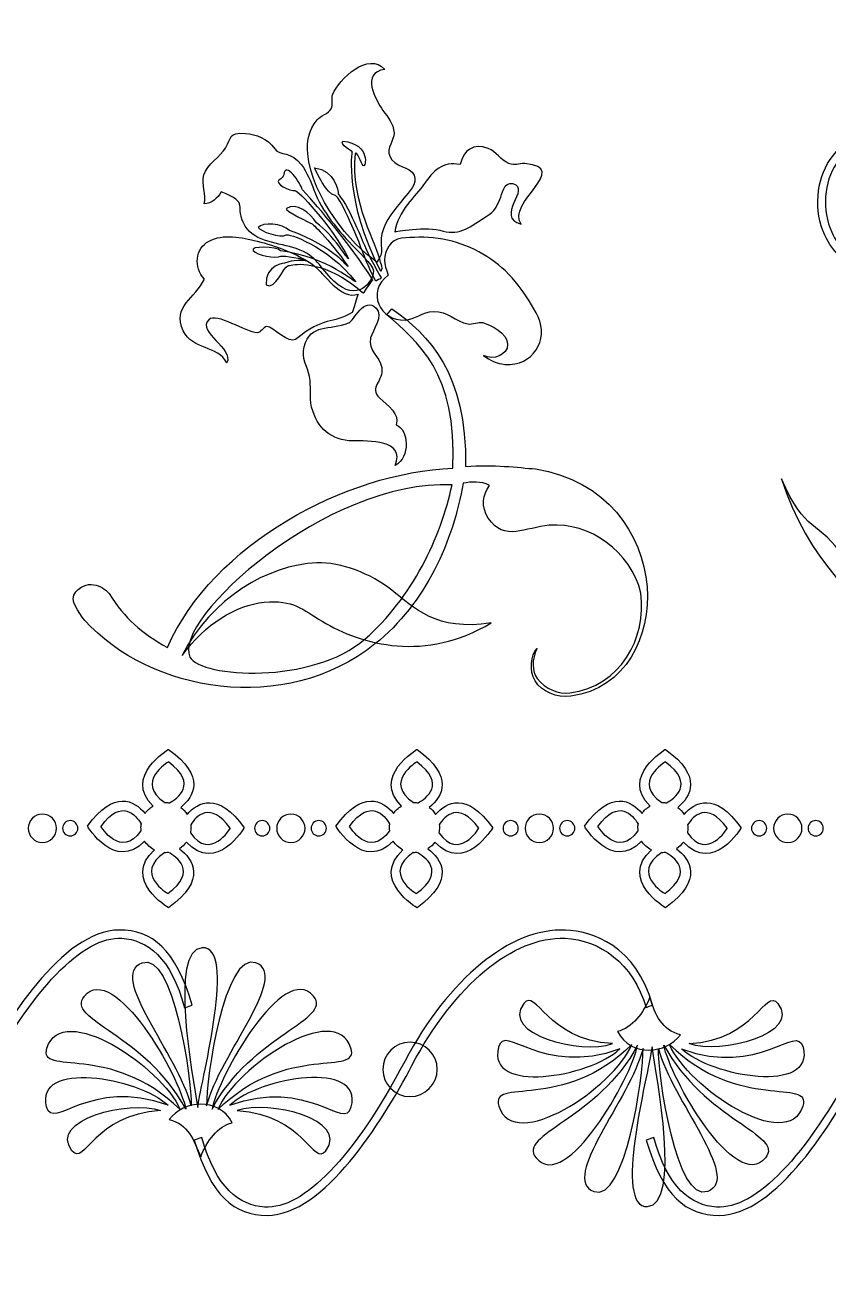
# Model space of a CAD drawing. Header units: millimetres. Extents: x -106 to 106, y -106 to 106.
# Drawn here: x 18.78 to 50.05, y 20.35 to 68.58 of the extents above; entities that cross this region are included whole.
import ezdxf

# ---------------------------------------------------------------- set-up
doc = ezdxf.new("R2010")
doc.units = ezdxf.units.MM
doc.header["$MEASUREMENT"] = 0
doc.layers.add('layer 1', color=7, linetype='Continuous')

msp = doc.modelspace()

# ---------------------------------------------------------------- linework, layer by layer
at = {"layer": 'layer 1', "color": 7}
for points, knots in [([(105.6569, -105.6569), (105.6569, -105.6569), (-106.0097, -105.6569), (-106.0097, -105.6569), (-106.0097, -105.6569), (-106.0097, -105.6569), (-106.0097, 106.0097), (-106.0097, 106.0097), (-106.0097, 106.0097), (-106.0097, 106.0097), (105.6569, 106.0097), (105.6569, 106.0097), (105.6569, 106.0097), (105.6569, 106.0097), (105.6569, -105.6569), (105.6569, -105.6569)], [0, 0, 0, 0, 0.2, 0.2, 0.2, 0.2, 0.4, 0.4, 0.4, 0.4, 0.6, 0.6, 0.6, 0.6, 1, 1, 1, 1]), ([(31.1539, 64.0508), (31.0282, 63.9358), (31.5298, 63.6403), (31.5298, 63.6403), (31.5298, 63.6403), (31.5298, 63.6403), (31.2104, 61.7571), (32.6419, 58.9819), (32.6419, 58.9819), (32.7225, 59.1102), (32.6174, 59.3305), (32.6174, 59.3305), (32.6174, 59.3305), (32.5113, 60.0173), (31.4296, 61.6582), (31.6425, 63.5706), (31.6425, 63.5706), (31.7059, 63.6913), (31.8653, 63.2116), (31.9553, 63.1029), (31.9553, 63.1029), (32.0445, 62.9939), (32.2777, 63.9385), (31.1539, 64.0508)], [0, 0, 0, 0, 0.1428571, 0.1428571, 0.1428571, 0.1428572, 0.2857143, 0.2857143, 0.2857143, 0.2857143, 0.4285714, 0.4285714, 0.4285714, 0.4285714, 0.5714286, 0.5714286, 0.5714286, 0.5714286, 0.7142857, 0.7142857, 0.7142857, 0.7142857, 1, 1, 1, 1]), ([(29.5916, 62.1577), (30.2978, 61.3785), (31.3297, 60.1887), (32.3325, 58.6529), (32.3325, 58.6529), (32.1875, 58.5144), (31.9921, 58.0982), (31.925, 58.1576), (31.925, 58.1576), (31.6294, 58.4205), (31.3896, 58.5915), (31.1257, 58.7573), (31.1257, 58.7573), (29.8672, 59.4713), (29.1186, 59.2206), (29.0242, 59.202), (29.0242, 59.202), (28.8468, 59.1674), (28.5226, 58.245), (28.1774, 58.4565), (28.1774, 58.4565), (28.1219, 59.2473), (28.9274, 59.3135), (28.9274, 59.3135), (28.9274, 59.3135), (28.9274, 59.3135), (29.2561, 59.4623), (29.7318, 59.396), (29.7318, 59.396), (29.6801, 59.4766), (28.8444, 59.6094), (28.7496, 59.5782), (28.7496, 59.5782), (28.546, 59.4738), (27.8132, 59.6196), (27.6675, 59.7948), (27.6675, 59.7948), (27.5214, 59.9699), (28.5853, 59.9804), (28.7375, 59.7794), (28.7375, 59.7794), (30.5869, 59.5482), (31.6821, 58.4927), (31.6542, 58.5893), (31.6542, 58.5893), (30.5486, 60.0023), (28.997, 60.4714), (28.9553, 60.4071), (28.9553, 60.4071), (28.751, 60.2399), (27.9262, 60.5675), (27.8646, 60.6925), (27.8646, 60.6925), (28.033, 60.9048), (28.8171, 60.8546), (29.0786, 60.578), (29.0786, 60.578), (30.8938, 59.917), (31.3538, 59.108), (31.3582, 59.1848), (31.3582, 59.1848), (30.5879, 60.296), (29.9527, 60.8419), (29.9527, 60.8419), (29.9527, 60.8419), (29.9527, 60.8419), (28.8171, 61.3671), (28.9663, 61.4346), (28.9663, 61.4346), (29.336, 61.6935), (29.902, 61.2601), (30.138, 60.8736), (30.138, 60.8736), (30.7743, 60.4379), (31.3892, 59.3715), (31.3831, 59.4836), (31.3831, 59.4836), (30.7016, 60.8016), (29.3763, 62.1779), (29.2984, 62.1254), (29.2984, 62.1254), (29.1038, 62.0888), (28.4861, 62.4165), (28.6752, 62.5331), (28.6752, 62.5331), (28.7717, 62.5925), (28.853, 62.689), (28.8599, 62.7393), (28.8599, 62.7393), (28.9336, 63.2991), (29.5092, 62.4249), (29.5916, 62.1577)], [0, 0, 0, 0, 0.0833333, 0.0833333, 0.0833333, 0.0833333, 0.125, 0.125, 0.125, 0.125, 0.1666667, 0.1666667, 0.1666667, 0.1666667, 0.2083333, 0.2083333, 0.2083333, 0.2083333, 0.25, 0.25, 0.25, 0.25, 0.2916667, 0.2916667, 0.2916667, 0.2916667, 0.3333333, 0.3333333, 0.3333333, 0.3333333, 0.375, 0.375, 0.375, 0.375, 0.4166667, 0.4166667, 0.4166667, 0.4166667, 0.4583333, 0.4583333, 0.4583333, 0.4583333, 0.5, 0.5, 0.5, 0.5, 0.5416667, 0.5416667, 0.5416667, 0.5416667, 0.5833333, 0.5833333, 0.5833333, 0.5833333, 0.625, 0.625, 0.625, 0.625, 0.6666667, 0.6666667, 0.6666667, 0.6666667, 0.7083333, 0.7083333, 0.7083333, 0.7083333, 0.75, 0.75, 0.75, 0.75, 0.7916667, 0.7916667, 0.7916667, 0.7916667, 0.8333333, 0.8333333, 0.8333333, 0.8333333, 0.875, 0.875, 0.875, 0.875, 0.9166667, 0.9166667, 0.9166667, 0.9166667, 0.9583333, 0.9583333, 0.9583333, 0.9583333, 1, 1, 1, 1]), ([(30.0532, 63.014), (30.1321, 62.8778), (30.4956, 61.9719), (30.877, 61.9376), (30.877, 61.9376), (31.0995, 61.7729), (31.4389, 60.9001), (31.5626, 60.6486), (31.5626, 60.6486), (31.9012, 59.906), (31.9756, 59.5128), (32.4386, 58.605), (32.4386, 58.605), (32.4865, 58.6515), (32.6267, 58.6729), (32.6539, 58.7425), (32.6539, 58.7425), (32.5196, 58.9738), (32.378, 59.2217), (32.2519, 59.4645), (32.2519, 59.4645), (31.9601, 60.004), (31.4905, 61.3749), (30.9769, 62.0014), (30.9769, 62.0014), (30.9855, 62.1085), (30.8608, 62.9144), (30.0532, 63.014)], [0, 0, 0, 0, 0.125, 0.125, 0.125, 0.125, 0.25, 0.25, 0.25, 0.25, 0.375, 0.375, 0.375, 0.375, 0.5, 0.5, 0.5, 0.5, 0.625, 0.625, 0.625, 0.625, 0.75, 0.75, 0.75, 0.75, 1, 1, 1, 1])]:
    msp.add_open_spline(points, degree=3, knots=knots, dxfattribs=at)
at = {"layer": 'layer 1', "color": 250}
for points, knots in [([(33.5359, 61.8291), (33.7226, 62.0666), (34.0854, 62.3855), (33.9321, 62.7308), (33.9321, 62.7308), (33.7767, 63.082), (33.1497, 63.0378), (32.9833, 63.4614), (32.9833, 63.4614), (32.851, 63.7998), (33.1638, 64.0639), (33.1511, 64.3788), (33.1511, 64.3788), (33.1356, 64.7488), (32.9172, 64.9641), (32.7218, 65.2482), (32.7218, 65.2482), (32.4331, 65.6674), (31.843, 66.708), (32.7904, 66.8434), (32.7904, 66.8434), (32.1751, 67.5681), (31.0044, 66.456), (30.7653, 65.8798), (30.7653, 65.8798), (30.6933, 65.7077), (30.7984, 65.4676), (30.7044, 65.3031), (30.7044, 65.3031), (30.6083, 65.1343), (30.2823, 65.0263), (30.1566, 64.8792), (30.1566, 64.8792), (29.8252, 64.4897), (29.7515, 64.035), (29.7962, 63.5602), (29.7962, 63.5602), (29.9575, 61.8727), (31.4682, 60.0436), (32.481, 59.3493), (32.481, 59.3493), (32.811, 59.7164), (32.5754, 60.0214), (32.6756, 60.4398), (32.6756, 60.4398), (32.8097, 60.9986), (33.1903, 61.3884), (33.5359, 61.8291)], [0, 0, 0, 0, 0.0769231, 0.0769231, 0.0769231, 0.0769231, 0.1538462, 0.1538462, 0.1538462, 0.1538462, 0.2307692, 0.2307692, 0.2307692, 0.2307692, 0.3076923, 0.3076923, 0.3076923, 0.3076923, 0.3846154, 0.3846154, 0.3846154, 0.3846154, 0.4615385, 0.4615385, 0.4615385, 0.4615385, 0.5384615, 0.5384615, 0.5384615, 0.5384615, 0.6153846, 0.6153846, 0.6153846, 0.6153846, 0.6923077, 0.6923077, 0.6923077, 0.6923077, 0.7692308, 0.7692308, 0.7692308, 0.7692308, 0.8461538, 0.8461538, 0.8461538, 0.8461539, 1, 1, 1, 1]), ([(57.7328, 61.5669), (58.055, 60.3971), (57.9334, 58.8627), (57.3243, 57.4399), (57.3243, 57.4399), (57.5882, 57.7533), (57.8717, 58.0438), (58.17, 58.3077), (58.17, 58.3077), (58.4446, 59.4075), (58.4253, 60.5056), (58.1314, 61.5753), (58.1314, 61.5753), (57.6192, 63.436), (55.8267, 64.7876), (53.9757, 65.064), (53.9757, 65.064), (52.4543, 65.2904), (51.0501, 64.6582), (50.1199, 63.3327), (50.1199, 63.3327), (49.5714, 62.5436), (49.4846, 61.334), (49.9142, 60.3914), (49.9142, 60.3914), (50.227, 59.6995), (50.7731, 59.2592), (51.4528, 59.1565), (51.4528, 59.1565), (52.3478, 59.0143), (52.7795, 59.4179), (52.9562, 59.6671), (52.9562, 59.6671), (53.2659, 60.1052), (53.2411, 60.675), (52.9486, 61.1211), (52.9486, 61.1211), (52.7016, 61.493), (52.3606, 61.6241), (51.8776, 61.555), (51.8776, 61.555), (51.8776, 61.555), (52.5425, 61.4796), (52.7785, 61.0193), (52.7785, 61.0193), (52.9669, 60.6484), (52.9542, 60.1636), (52.7127, 59.8206), (52.7127, 59.8206), (52.4736, 59.4859), (52.044, 59.3453), (51.5069, 59.4301), (51.5069, 59.4301), (50.9267, 59.5214), (50.4603, 59.9019), (50.1857, 60.5041), (50.1857, 60.5041), (49.8019, 61.3513), (49.8753, 62.4775), (50.3686, 63.1811), (50.3686, 63.1811), (51.2416, 64.4291), (52.5049, 64.9982), (53.925, 64.7877), (53.925, 64.7877), (55.6355, 64.5295), (57.2605, 63.2964), (57.7328, 61.5669)], [0, 0, 0, 0, 0.0555556, 0.0555556, 0.0555556, 0.0555556, 0.1111111, 0.1111111, 0.1111111, 0.1111111, 0.1666667, 0.1666667, 0.1666667, 0.1666667, 0.2222222, 0.2222222, 0.2222222, 0.2222222, 0.2777778, 0.2777778, 0.2777778, 0.2777778, 0.3333333, 0.3333333, 0.3333333, 0.3333333, 0.3888889, 0.3888889, 0.3888889, 0.3888889, 0.4444444, 0.4444444, 0.4444444, 0.4444445, 0.5, 0.5, 0.5, 0.5, 0.5555556, 0.5555556, 0.5555556, 0.5555556, 0.6111111, 0.6111111, 0.6111111, 0.6111111, 0.6666667, 0.6666667, 0.6666667, 0.6666667, 0.7222222, 0.7222222, 0.7222222, 0.7222222, 0.7777778, 0.7777778, 0.7777778, 0.7777778, 0.8333333, 0.8333333, 0.8333333, 0.8333333, 0.8888889, 0.8888889, 0.8888889, 0.8888889, 1, 1, 1, 1]), ([(31.6476, 59.8728), (30.9882, 60.5575), (30.3416, 61.3185), (30.0329, 62.1601), (30.0329, 62.1601), (29.9227, 62.4614), (29.7549, 62.8662), (29.5561, 63.1277), (29.5561, 63.1277), (29.1444, 63.6726), (28.7141, 63.4719), (28.5112, 63.7532), (28.5112, 63.7532), (28.2074, 64.1755), (27.8015, 64.3171), (27.3678, 64.3495), (27.3678, 64.3495), (26.7015, 64.3984), (26.8421, 64.2071), (26.5916, 63.7785), (26.5916, 63.7785), (26.408, 63.4645), (25.8792, 63.1505), (25.7558, 62.7382), (25.7558, 62.7382), (25.6452, 62.3703), (25.8661, 61.9848), (25.7662, 61.6065), (25.7662, 61.6065), (26.0607, 61.6365), (26.2929, 61.8298), (26.4273, 62.0766), (26.4273, 62.0766), (27.5848, 61.6286), (26.8889, 61.5692), (27.3633, 60.7484), (27.3633, 60.7484), (27.7312, 60.1107), (28.6893, 60.1036), (29.3474, 59.8705), (29.3474, 59.8705), (30.1917, 59.5705), (30.2345, 59.1526), (30.8112, 58.6083), (30.8112, 58.6083), (31.7317, 57.7399), (32.3367, 58.5733), (32.3573, 59.0027), (32.3573, 59.0027), (32.3673, 59.2056), (31.6476, 59.8728), (31.6476, 59.8728)], [0, 0, 0, 0, 0.0714286, 0.0714286, 0.0714286, 0.0714286, 0.1428571, 0.1428571, 0.1428571, 0.1428572, 0.2142857, 0.2142857, 0.2142857, 0.2142857, 0.2857143, 0.2857143, 0.2857143, 0.2857143, 0.3571429, 0.3571429, 0.3571429, 0.3571429, 0.4285714, 0.4285714, 0.4285714, 0.4285714, 0.5, 0.5, 0.5, 0.5, 0.5714286, 0.5714286, 0.5714286, 0.5714286, 0.6428571, 0.6428571, 0.6428571, 0.6428572, 0.7142857, 0.7142857, 0.7142857, 0.7142857, 0.7857143, 0.7857143, 0.7857143, 0.7857143, 0.8571429, 0.8571429, 0.8571429, 0.8571429, 1, 1, 1, 1]), ([(33.1848, 60.5241), (33.2803, 61.3021), (34.0278, 61.9645), (34.299, 62.3489), (34.299, 62.3489), (34.6928, 62.9081), (35.0228, 63.2698), (35.7304, 63.1415), (35.7304, 63.1415), (35.8441, 63.6994), (36.2455, 63.9878), (36.8187, 63.7666), (36.8187, 63.7666), (37.1284, 63.6471), (37.2917, 63.3127), (37.6166, 63.1851), (37.6166, 63.1851), (37.8964, 63.0755), (37.9708, 63.2014), (38.2447, 63.1773), (38.2447, 63.1773), (40.0916, 63.0142), (37.4826, 61.6558), (38.1027, 60.8169), (38.1027, 60.8169), (37.0423, 61.1175), (38.5116, 62.1991), (37.7737, 62.398), (37.7737, 62.398), (37.412, 62.4962), (37.3682, 61.9684), (37.2731, 61.7876), (37.2731, 61.7876), (37.0898, 61.4436), (37.1054, 61.353), (36.7398, 61.117), (36.7398, 61.117), (36.1979, 60.7685), (35.6873, 60.3613), (35.0652, 60.5546), (35.0652, 60.5546), (34.3999, 60.7609), (33.1848, 60.5241), (33.1848, 60.5241)], [0, 0, 0, 0, 0.0833333, 0.0833333, 0.0833333, 0.0833333, 0.1666667, 0.1666667, 0.1666667, 0.1666667, 0.25, 0.25, 0.25, 0.25, 0.3333333, 0.3333333, 0.3333333, 0.3333333, 0.4166667, 0.4166667, 0.4166667, 0.4166667, 0.5, 0.5, 0.5, 0.5, 0.5833333, 0.5833333, 0.5833333, 0.5833333, 0.6666667, 0.6666667, 0.6666667, 0.6666667, 0.75, 0.75, 0.75, 0.75, 0.8333333, 0.8333333, 0.8333333, 0.8333333, 1, 1, 1, 1]), ([(31.7555, 58.101), (31.0633, 57.8424), (30.4381, 58.9205), (30.0278, 59.2163), (30.0278, 59.2163), (29.4111, 59.6613), (28.5494, 59.9875), (27.8267, 60.1616), (27.8267, 60.1616), (27.2393, 60.3025), (26.4924, 60.4586), (25.9546, 60.1655), (25.9546, 60.1655), (25.4182, 59.8731), (25.339, 59.1436), (25.773, 58.6813), (25.773, 58.6813), (25.4358, 57.9378), (24.4911, 57.6261), (24.9486, 56.6744), (24.9486, 56.6744), (25.3193, 55.9042), (26.2843, 56.1195), (26.6478, 55.425), (26.6478, 55.425), (26.9199, 56), (25.4751, 56.6127), (25.9398, 57.1019), (25.9398, 57.1019), (26.2326, 57.4106), (27.4146, 56.5913), (27.8239, 56.598), (27.8239, 56.598), (27.9851, 56.6008), (28.0454, 56.8184), (28.2043, 56.8356), (28.2043, 56.8356), (28.4103, 56.8576), (29.0731, 56.1385), (29.3195, 56.3392), (29.3195, 56.3392), (30.4401, 57.2524), (30.7443, 56.9166), (31.5202, 57.3818), (31.5202, 57.3818), (31.5202, 57.3818), (31.7555, 58.101), (31.7555, 58.101)], [0, 0, 0, 0, 0.0769231, 0.0769231, 0.0769231, 0.0769231, 0.1538462, 0.1538462, 0.1538462, 0.1538462, 0.2307692, 0.2307692, 0.2307692, 0.2307692, 0.3076923, 0.3076923, 0.3076923, 0.3076923, 0.3846154, 0.3846154, 0.3846154, 0.3846154, 0.4615385, 0.4615385, 0.4615385, 0.4615385, 0.5384615, 0.5384615, 0.5384615, 0.5384615, 0.6153846, 0.6153846, 0.6153846, 0.6153846, 0.6923077, 0.6923077, 0.6923077, 0.6923077, 0.7692308, 0.7692308, 0.7692308, 0.7692308, 0.8461538, 0.8461538, 0.8461538, 0.8461539, 1, 1, 1, 1]), ([(32.9299, 58.8355), (32.7449, 59.2988), (32.729, 59.5788), (32.9461, 59.9593), (32.9461, 59.9593), (33.1648, 60.3418), (33.6554, 60.295), (34.135, 60.3113), (34.135, 60.3113), (35.0962, 60.3435), (36.1221, 60.0096), (36.92, 59.4643), (36.92, 59.4643), (37.7162, 58.9218), (38.3538, 58.0426), (38.7573, 57.2111), (38.7573, 57.2111), (39.1796, 56.3409), (38.5637, 55.2712), (37.4647, 55.3664), (37.4647, 55.3664), (37.1536, 55.3928), (36.8783, 55.522), (36.6344, 55.7154), (36.6344, 55.7154), (37.0168, 55.4989), (37.577, 55.7309), (37.5718, 56.1461), (37.5718, 56.1461), (37.5663, 56.5755), (36.931, 56.9019), (36.602, 56.9892), (36.602, 56.9892), (36.4463, 57.0304), (36.2014, 56.9043), (36.0322, 56.9381), (36.0322, 56.9381), (35.5282, 57.038), (35.255, 57.4457), (34.6735, 57.4245), (34.6735, 57.4245), (34.2711, 57.4101), (33.9562, 57.1121), (33.5793, 57.0904), (33.5793, 57.0904), (32.6157, 57.0361), (32.0411, 58.21), (32.9299, 58.8355)], [0, 0, 0, 0, 0.0769231, 0.0769231, 0.0769231, 0.0769231, 0.1538462, 0.1538462, 0.1538462, 0.1538462, 0.2307692, 0.2307692, 0.2307692, 0.2307692, 0.3076923, 0.3076923, 0.3076923, 0.3076923, 0.3846154, 0.3846154, 0.3846154, 0.3846154, 0.4615385, 0.4615385, 0.4615385, 0.4615385, 0.5384615, 0.5384615, 0.5384615, 0.5384615, 0.6153846, 0.6153846, 0.6153846, 0.6153846, 0.6923077, 0.6923077, 0.6923077, 0.6923077, 0.7692308, 0.7692308, 0.7692308, 0.7692308, 0.8461538, 0.8461538, 0.8461538, 0.8461539, 1, 1, 1, 1]), ([(31.3985, 56.9854), (30.6217, 56.6692), (29.9168, 56.9903), (29.6546, 56.0546), (29.6546, 56.0546), (29.5306, 55.6102), (29.7914, 55.286), (29.8641, 54.8924), (29.8641, 54.8924), (29.9385, 54.4885), (29.8462, 54.1253), (29.9471, 53.7066), (29.9471, 53.7066), (30.1463, 52.8834), (30.7147, 52.4035), (31.5512, 52.3892), (31.5512, 52.3892), (32.1361, 52.3794), (33.6155, 52.461), (33.1955, 51.4302), (33.1955, 51.4302), (33.7946, 51.7489), (33.7271, 52.8367), (33.2313, 53.0157), (33.2313, 53.0157), (33.4112, 53.4165), (32.881, 53.7789), (32.5964, 54.0563), (32.5964, 54.0563), (32.1523, 54.4888), (32.7604, 54.6946), (32.6722, 55.2483), (32.6722, 55.2483), (32.6023, 55.6842), (32.1206, 55.9032), (32.2395, 56.3932), (32.2395, 56.3932), (32.3163, 56.7088), (32.7663, 57.2475), (32.4538, 57.5582), (32.4538, 57.5582), (31.9884, 58.0209), (31.5773, 57.0581), (31.3985, 56.9854)], [0, 0, 0, 0, 0.0833333, 0.0833333, 0.0833333, 0.0833333, 0.1666667, 0.1666667, 0.1666667, 0.1666667, 0.25, 0.25, 0.25, 0.25, 0.3333333, 0.3333333, 0.3333333, 0.3333333, 0.4166667, 0.4166667, 0.4166667, 0.4166667, 0.5, 0.5, 0.5, 0.5, 0.5833333, 0.5833333, 0.5833333, 0.5833333, 0.6666667, 0.6666667, 0.6666667, 0.6666667, 0.75, 0.75, 0.75, 0.75, 0.8333333, 0.8333333, 0.8333333, 0.8333333, 1, 1, 1, 1]), ([(38.6636, 51.2974), (37.979, 51.3527), (37.0282, 51.4778), (35.9392, 51.388), (35.9392, 51.388), (35.9836, 55.0367), (34.507, 56.5064), (33.0694, 57.5324), (33.0694, 57.5324), (33.0694, 57.5324), (32.8751, 57.2986), (32.8751, 57.2986), (32.8751, 57.2986), (34.0499, 56.2773), (35.6281, 55.0305), (35.4403, 51.3248), (35.4403, 51.3248), (31.2556, 51.1632), (26.101, 48.3674), (24.3344, 44.349), (24.3344, 44.349), (23.3164, 44.9225), (22.6831, 45.465), (22.0624, 46.4466), (22.0624, 46.4466), (21.9287, 46.6541), (21.2793, 47.0923), (20.7673, 46.5112), (20.7673, 46.5112), (20.49, 46.1952), (20.8851, 45.7215), (21.1146, 45.4061), (21.1146, 45.4061), (23.6502, 42.6063), (28.8912, 41.6832), (32.41, 44.4866), (32.41, 44.4866), (34.4078, 46.0778), (35.4569, 48.5193), (35.8386, 50.7434), (35.8386, 50.7434), (36.1693, 50.7965), (36.5197, 50.836), (36.8652, 50.654), (36.8652, 50.654), (36.6048, 50.2944), (36.5259, 49.8348), (36.8201, 49.3849), (36.8201, 49.3849), (37.4419, 48.4356), (38.2836, 49.0361), (39.1931, 49.1058), (39.1931, 49.1058), (40.7651, 49.2283), (42.3629, 48.0954), (42.7612, 46.4591), (42.7612, 46.4591), (42.9754, 44.7149), (41.9798, 42.8435), (39.9937, 42.5807), (39.9937, 42.5807), (39.5559, 42.5231), (39.0384, 42.7319), (38.7228, 43.147), (38.7228, 43.147), (38.5275, 43.4044), (38.4978, 43.9006), (38.7194, 44.308), (38.7194, 44.308), (38.4693, 44.0763), (38.4052, 43.4233), (38.6391, 43.0525), (38.6391, 43.0525), (38.9068, 42.6282), (39.4794, 42.3836), (40.0326, 42.4561), (40.0326, 42.4561), (42.181, 42.7401), (43.1505, 44.8137), (42.9978, 46.7147), (42.9978, 46.7147), (42.8311, 48.793), (41.4248, 50.8492), (38.6636, 51.2974)], [0, 0, 0, 0, 0.0454545, 0.0454545, 0.0454545, 0.0454546, 0.0909091, 0.0909091, 0.0909091, 0.0909091, 0.1363636, 0.1363636, 0.1363636, 0.1363636, 0.1818182, 0.1818182, 0.1818182, 0.1818182, 0.2272727, 0.2272727, 0.2272727, 0.2272727, 0.2727273, 0.2727273, 0.2727273, 0.2727273, 0.3181818, 0.3181818, 0.3181818, 0.3181818, 0.3636364, 0.3636364, 0.3636364, 0.3636364, 0.4090909, 0.4090909, 0.4090909, 0.4090909, 0.4545455, 0.4545455, 0.4545455, 0.4545455, 0.5, 0.5, 0.5, 0.5, 0.5454545, 0.5454545, 0.5454545, 0.5454546, 0.5909091, 0.5909091, 0.5909091, 0.5909091, 0.6363636, 0.6363636, 0.6363636, 0.6363636, 0.6818182, 0.6818182, 0.6818182, 0.6818182, 0.7272727, 0.7272727, 0.7272727, 0.7272727, 0.7727273, 0.7727273, 0.7727273, 0.7727273, 0.8181818, 0.8181818, 0.8181818, 0.8181818, 0.8636364, 0.8636364, 0.8636364, 0.8636364, 0.9090909, 0.9090909, 0.9090909, 0.9090909, 1, 1, 1, 1]), ([(60.1486, 41.8629), (56.4892, 42.4527), (50.185, 44.8301), (48.2327, 50.9117), (48.2327, 50.9117), (49.1274, 48.7875), (49.6651, 49.3303), (50.7055, 47.8105), (50.7055, 47.8105), (50.5354, 48.8748), (50.8881, 50.359), (51.5496, 51.4614), (51.5496, 51.4614), (51.3291, 48.0659), (53.2105, 43.4504), (60.1486, 41.8629)], [0, 0, 0, 0, 0.2, 0.2, 0.2, 0.2, 0.4, 0.4, 0.4, 0.4, 0.6, 0.6, 0.6, 0.6, 1, 1, 1, 1]), ([(32.0231, 44.682), (32.0231, 44.682), (32.0231, 44.682), (32.0231, 44.682), (32.0231, 44.682), (29.9778, 42.9057), (25.6446, 43.1668), (25.2084, 43.9799), (25.2084, 43.9799), (24.5008, 45.4289), (30.5483, 50.9138), (35.4086, 50.6745), (35.4086, 50.6745), (34.978, 48.6414), (33.8563, 46.2741), (32.0231, 44.682)], [0, 0, 0, 0, 0.2, 0.2, 0.2, 0.2, 0.4, 0.4, 0.4, 0.4, 0.6, 0.6, 0.6, 0.6, 1, 1, 1, 1]), ([(24.9108, 44.0429), (26.0325, 46.2598), (28.238, 47.5705), (30.1487, 47.6432), (30.1487, 47.6432), (31.0799, 47.6775), (32.2619, 47.2212), (33.0604, 46.5856), (33.0604, 46.5856), (33.931, 45.8922), (34.7968, 44.9655), (36.9317, 45.3079), (36.9317, 45.3079), (34.3758, 43.7778), (31.9205, 44.4291), (30.3509, 45.3732), (30.3509, 45.3732), (29.5861, 45.8328), (29.2254, 46.218), (28.104, 46.1108), (28.104, 46.1108), (27.0033, 46.0061), (25.7861, 45.2527), (24.9108, 44.0429)], [0, 0, 0, 0, 0.1428571, 0.1428571, 0.1428571, 0.1428572, 0.2857143, 0.2857143, 0.2857143, 0.2857143, 0.4285714, 0.4285714, 0.4285714, 0.4285714, 0.5714286, 0.5714286, 0.5714286, 0.5714286, 0.7142857, 0.7142857, 0.7142857, 0.7142857, 1, 1, 1, 1]), ([(23.4466, 36.8203), (23.5399, 36.6737), (23.6719, 36.555), (23.8286, 36.4749), (23.8286, 36.4749), (22.5512, 35.3077), (24.3778, 34.2215), (24.3778, 34.2215), (24.3778, 34.2215), (25.8902, 35.3113), (25.3293, 36.1128), (24.8026, 36.5226), (24.8026, 36.5226), (24.9073, 36.5905), (24.9986, 36.6781), (25.0713, 36.781), (25.0713, 36.781), (26.2385, 35.5122), (27.3227, 37.3372), (27.3227, 37.3372), (27.3227, 37.3372), (26.3002, 38.753), (25.5302, 38.3475), (25.1002, 37.8576), (25.1002, 37.8576), (25.0358, 37.9622), (24.9521, 38.0517), (24.8532, 38.1263), (24.8532, 38.1263), (25.3627, 38.5459), (25.8416, 39.3309), (24.3778, 40.3875), (24.3778, 40.3875), (24.3778, 40.3875), (22.6032, 39.3319), (23.7766, 38.1823), (23.7766, 38.1823), (23.6536, 38.1093), (23.5461, 38.0126), (23.4655, 37.896), (23.4655, 37.896), (23.04, 38.3964), (22.2604, 38.8418), (21.22, 37.4006), (21.22, 37.4006), (21.22, 37.4006), (22.288, 35.605), (23.4466, 36.8203)], [0, 0, 0, 0, 0.0769231, 0.0769231, 0.0769231, 0.0769231, 0.1538462, 0.1538462, 0.1538462, 0.1538462, 0.2307692, 0.2307692, 0.2307692, 0.2307692, 0.3076923, 0.3076923, 0.3076923, 0.3076923, 0.3846154, 0.3846154, 0.3846154, 0.3846154, 0.4615385, 0.4615385, 0.4615385, 0.4615385, 0.5384615, 0.5384615, 0.5384615, 0.5384615, 0.6153846, 0.6153846, 0.6153846, 0.6153846, 0.6923077, 0.6923077, 0.6923077, 0.6923077, 0.7692308, 0.7692308, 0.7692308, 0.7692308, 0.8461538, 0.8461538, 0.8461538, 0.8461539, 1, 1, 1, 1]), ([(33.1159, 36.8203), (33.2093, 36.6737), (33.3412, 36.555), (33.498, 36.4749), (33.498, 36.4749), (32.2212, 35.3077), (34.0471, 34.2215), (34.0471, 34.2215), (34.0471, 34.2215), (35.5595, 35.3113), (34.9977, 36.1128), (34.4726, 36.5226), (34.4726, 36.5226), (34.577, 36.5905), (34.6683, 36.6781), (34.7413, 36.781), (34.7413, 36.781), (35.9085, 35.5122), (36.9913, 37.3372), (36.9913, 37.3372), (36.9913, 37.3372), (35.9695, 38.753), (35.1985, 38.3475), (34.7696, 37.8576), (34.7696, 37.8576), (34.7048, 37.9622), (34.6207, 38.0517), (34.5236, 38.1263), (34.5236, 38.1263), (35.0321, 38.5459), (35.5109, 39.3309), (34.0471, 40.3875), (34.0471, 40.3875), (34.0471, 40.3875), (32.2726, 39.3319), (33.4467, 38.1823), (33.4467, 38.1823), (33.3223, 38.1093), (33.2162, 38.0126), (33.1335, 37.896), (33.1335, 37.896), (32.7101, 38.3964), (31.9305, 38.8418), (30.8901, 37.4006), (30.8901, 37.4006), (30.8901, 37.4006), (31.958, 35.605), (33.1159, 36.8203)], [0, 0, 0, 0, 0.0769231, 0.0769231, 0.0769231, 0.0769231, 0.1538462, 0.1538462, 0.1538462, 0.1538462, 0.2307692, 0.2307692, 0.2307692, 0.2307692, 0.3076923, 0.3076923, 0.3076923, 0.3076923, 0.3846154, 0.3846154, 0.3846154, 0.3846154, 0.4615385, 0.4615385, 0.4615385, 0.4615385, 0.5384615, 0.5384615, 0.5384615, 0.5384615, 0.6153846, 0.6153846, 0.6153846, 0.6153846, 0.6923077, 0.6923077, 0.6923077, 0.6923077, 0.7692308, 0.7692308, 0.7692308, 0.7692308, 0.8461538, 0.8461538, 0.8461538, 0.8461539, 1, 1, 1, 1]), ([(42.7846, 36.8203), (42.8779, 36.6737), (43.0099, 36.555), (43.1677, 36.4749), (43.1677, 36.4749), (41.8906, 35.3077), (43.7161, 34.2215), (43.7161, 34.2215), (43.7161, 34.2215), (45.2282, 35.3113), (44.6677, 36.1128), (44.1409, 36.5226), (44.1409, 36.5226), (44.2464, 36.5905), (44.3383, 36.6781), (44.4107, 36.781), (44.4107, 36.781), (45.5779, 35.5122), (46.6607, 37.3372), (46.6607, 37.3372), (46.6607, 37.3372), (45.6396, 38.753), (44.8692, 38.3475), (44.4389, 37.8576), (44.4389, 37.8576), (44.3742, 37.9622), (44.2901, 38.0517), (44.1916, 38.1263), (44.1916, 38.1263), (44.7001, 38.5459), (45.1789, 39.3309), (43.7161, 40.3875), (43.7161, 40.3875), (43.7161, 40.3875), (41.9419, 39.3319), (43.116, 38.1823), (43.116, 38.1823), (42.9923, 38.1093), (42.8841, 38.0126), (42.8029, 37.896), (42.8029, 37.896), (42.3788, 38.3964), (41.5998, 38.8418), (40.5591, 37.4006), (40.5591, 37.4006), (40.5591, 37.4006), (41.627, 35.605), (42.7846, 36.8203)], [0, 0, 0, 0, 0.0769231, 0.0769231, 0.0769231, 0.0769231, 0.1538462, 0.1538462, 0.1538462, 0.1538462, 0.2307692, 0.2307692, 0.2307692, 0.2307692, 0.3076923, 0.3076923, 0.3076923, 0.3076923, 0.3846154, 0.3846154, 0.3846154, 0.3846154, 0.4615385, 0.4615385, 0.4615385, 0.4615385, 0.5384615, 0.5384615, 0.5384615, 0.5384615, 0.6153846, 0.6153846, 0.6153846, 0.6153846, 0.6923077, 0.6923077, 0.6923077, 0.6923077, 0.7692308, 0.7692308, 0.7692308, 0.7692308, 0.8461538, 0.8461538, 0.8461538, 0.8461539, 1, 1, 1, 1]), ([(24.3719, 39.8959), (24.3719, 39.8959), (24.3719, 39.8959), (24.3719, 39.8959), (24.3719, 39.8959), (25.5546, 39.0413), (24.7168, 38.467), (24.4185, 38.306), (24.4185, 38.306), (24.3699, 38.3127), (24.3223, 38.3206), (24.2717, 38.3206), (24.2717, 38.3206), (24.2596, 38.3206), (24.2479, 38.3175), (24.2365, 38.3165), (24.2365, 38.3165), (23.0476, 39.1107), (24.3719, 39.8959), (24.3719, 39.8959)], [0, 0, 0, 0, 0.1666667, 0.1666667, 0.1666667, 0.1666667, 0.3333333, 0.3333333, 0.3333333, 0.3333333, 0.5, 0.5, 0.5, 0.5, 0.6666667, 0.6666667, 0.6666667, 0.6666667, 1, 1, 1, 1]), ([(34.0413, 39.8959), (34.0413, 39.8959), (34.0413, 39.8959), (34.0413, 39.8959), (34.0413, 39.8959), (35.224, 39.0413), (34.3848, 38.467), (34.0864, 38.306), (34.0864, 38.306), (34.0392, 38.3127), (33.9917, 38.3206), (33.941, 38.3206), (33.941, 38.3206), (33.929, 38.3206), (33.9176, 38.3175), (33.9052, 38.3165), (33.9052, 38.3165), (32.7163, 39.1107), (34.0413, 39.8959), (34.0413, 39.8959)], [0, 0, 0, 0, 0.1666667, 0.1666667, 0.1666667, 0.1666667, 0.3333333, 0.3333333, 0.3333333, 0.3333333, 0.5, 0.5, 0.5, 0.5, 0.6666667, 0.6666667, 0.6666667, 0.6666667, 1, 1, 1, 1]), ([(43.7093, 39.8959), (43.7093, 39.8959), (43.7093, 39.8959), (43.7093, 39.8959), (43.7093, 39.8959), (44.8923, 39.0413), (44.0541, 38.467), (43.7565, 38.306), (43.7565, 38.306), (43.7086, 38.3127), (43.6614, 38.3206), (43.6111, 38.3206), (43.6111, 38.3206), (43.5983, 38.3206), (43.5877, 38.3175), (43.5746, 38.3165), (43.5746, 38.3165), (42.3856, 39.1107), (43.7093, 39.8959), (43.7093, 39.8959)], [0, 0, 0, 0, 0.1666667, 0.1666667, 0.1666667, 0.1666667, 0.3333333, 0.3333333, 0.3333333, 0.3333333, 0.5, 0.5, 0.5, 0.5, 0.6666667, 0.6666667, 0.6666667, 0.6666667, 1, 1, 1, 1]), ([(23.3088, 37.4929), (23.1096, 37.8245), (22.5533, 38.5053), (21.7495, 37.3913), (21.7495, 37.3913), (21.7495, 37.3913), (22.5198, 36.0954), (23.3053, 37.2197), (23.3053, 37.2197), (23.2998, 37.2614), (23.2929, 37.2998), (23.2929, 37.3424), (23.2929, 37.3424), (23.2929, 37.3937), (23.2998, 37.4424), (23.3088, 37.4929), (23.3088, 37.4929), (23.3088, 37.4929), (23.3088, 37.4929), (23.3088, 37.4929)], [0, 0, 0, 0, 0.3333333, 0.3333333, 0.3333333, 0.3333333, 0.5, 0.5, 0.5, 0.5, 0.6666667, 0.6666667, 0.6666667, 0.6666667, 0.8333333, 0.8333333, 0.8333333, 0.8333333, 1, 1, 1, 1]), ([(26.7801, 37.3165), (26.7801, 37.3165), (26.7801, 37.3165), (26.7801, 37.3165), (26.7801, 37.3165), (26.7801, 37.3165), (26.0111, 36.0231), (25.2294, 37.1421), (25.2294, 37.1421), (25.2429, 37.2063), (25.2504, 37.273), (25.2504, 37.3424), (25.2504, 37.3424), (25.2504, 37.3787), (25.2435, 37.4102), (25.2394, 37.4463), (25.2394, 37.4463), (25.4506, 37.7849), (25.997, 38.4006), (26.7801, 37.3165)], [0, 0, 0, 0, 0.1666667, 0.1666667, 0.1666667, 0.1666667, 0.3333333, 0.3333333, 0.3333333, 0.3333333, 0.5, 0.5, 0.5, 0.5, 0.6666667, 0.6666667, 0.6666667, 0.6666667, 1, 1, 1, 1]), ([(32.9767, 37.4929), (32.78, 37.8245), (32.2233, 38.5053), (31.4185, 37.3913), (31.4185, 37.3913), (31.4185, 37.3913), (32.1895, 36.0954), (32.974, 37.2197), (32.974, 37.2197), (32.9685, 37.2614), (32.9626, 37.2998), (32.9626, 37.3424), (32.9626, 37.3424), (32.9626, 37.3937), (32.9685, 37.4424), (32.9767, 37.4929), (32.9767, 37.4929), (32.9767, 37.4929), (32.9767, 37.4929), (32.9767, 37.4929)], [0, 0, 0, 0, 0.3333333, 0.3333333, 0.3333333, 0.3333333, 0.5, 0.5, 0.5, 0.5, 0.6666667, 0.6666667, 0.6666667, 0.6666667, 0.8333333, 0.8333333, 0.8333333, 0.8333333, 1, 1, 1, 1]), ([(36.4491, 37.3165), (36.4491, 37.3165), (36.4491, 37.3165), (36.4491, 37.3165), (36.4491, 37.3165), (36.4491, 37.3165), (35.6812, 36.0231), (34.8994, 37.1421), (34.8994, 37.1421), (34.9129, 37.2063), (34.9198, 37.273), (34.9198, 37.3424), (34.9198, 37.3424), (34.9198, 37.3787), (34.9129, 37.4102), (34.9084, 37.4463), (34.9084, 37.4463), (35.1199, 37.7849), (35.6677, 38.4006), (36.4491, 37.3165)], [0, 0, 0, 0, 0.1666667, 0.1666667, 0.1666667, 0.1666667, 0.3333333, 0.3333333, 0.3333333, 0.3333333, 0.5, 0.5, 0.5, 0.5, 0.6666667, 0.6666667, 0.6666667, 0.6666667, 1, 1, 1, 1]), ([(42.6461, 37.4929), (42.4494, 37.8245), (41.8927, 38.5053), (41.0892, 37.3913), (41.0892, 37.3913), (41.0892, 37.3913), (41.8582, 36.0954), (42.6433, 37.2197), (42.6433, 37.2197), (42.6385, 37.2614), (42.6313, 37.2998), (42.6313, 37.3424), (42.6313, 37.3424), (42.6313, 37.3937), (42.6385, 37.4424), (42.6461, 37.4929), (42.6461, 37.4929), (42.6461, 37.4929), (42.6461, 37.4929), (42.6461, 37.4929)], [0, 0, 0, 0, 0.3333333, 0.3333333, 0.3333333, 0.3333333, 0.5, 0.5, 0.5, 0.5, 0.6666667, 0.6666667, 0.6666667, 0.6666667, 0.8333333, 0.8333333, 0.8333333, 0.8333333, 1, 1, 1, 1]), ([(46.1191, 37.3165), (46.1191, 37.3165), (46.1191, 37.3165), (46.1191, 37.3165), (46.1191, 37.3165), (46.1191, 37.3165), (45.3508, 36.0231), (44.5674, 37.1421), (44.5674, 37.1421), (44.5812, 37.2063), (44.5885, 37.273), (44.5885, 37.3424), (44.5885, 37.3424), (44.5885, 37.3787), (44.5822, 37.4102), (44.5778, 37.4463), (44.5778, 37.4463), (44.7886, 37.7849), (45.3357, 38.4006), (46.1191, 37.3165)], [0, 0, 0, 0, 0.1666667, 0.1666667, 0.1666667, 0.1666667, 0.3333333, 0.3333333, 0.3333333, 0.3333333, 0.5, 0.5, 0.5, 0.5, 0.6666667, 0.6666667, 0.6666667, 0.6666667, 1, 1, 1, 1]), ([(18.9173, 37.3153), (18.9173, 37.6192), (19.164, 37.8662), (19.4685, 37.8662), (19.4685, 37.8662), (19.7727, 37.8662), (20.0191, 37.6192), (20.0191, 37.3153), (20.0191, 37.3153), (20.0191, 37.0111), (19.7727, 36.7646), (19.4685, 36.7646), (19.4685, 36.7646), (19.164, 36.7646), (18.9173, 37.0111), (18.9173, 37.3153)], [0, 0, 0, 0, 0.2, 0.2, 0.2, 0.2, 0.4, 0.4, 0.4, 0.4, 0.6, 0.6, 0.6, 0.6, 1, 1, 1, 1]), ([(28.586, 37.3153), (28.586, 37.6192), (28.8337, 37.8662), (29.1379, 37.8662), (29.1379, 37.8662), (29.4421, 37.8662), (29.6884, 37.6192), (29.6884, 37.3153), (29.6884, 37.3153), (29.6884, 37.0111), (29.4421, 36.7646), (29.1379, 36.7646), (29.1379, 36.7646), (28.8337, 36.7646), (28.586, 37.0111), (28.586, 37.3153)], [0, 0, 0, 0, 0.2, 0.2, 0.2, 0.2, 0.4, 0.4, 0.4, 0.4, 0.6, 0.6, 0.6, 0.6, 1, 1, 1, 1]), ([(38.2553, 37.3153), (38.2553, 37.6192), (38.5023, 37.8662), (38.8065, 37.8662), (38.8065, 37.8662), (39.1111, 37.8662), (39.3577, 37.6192), (39.3577, 37.3153), (39.3577, 37.3153), (39.3577, 37.0111), (39.1111, 36.7646), (38.8065, 36.7646), (38.8065, 36.7646), (38.5023, 36.7646), (38.2553, 37.0111), (38.2553, 37.3153)], [0, 0, 0, 0, 0.2, 0.2, 0.2, 0.2, 0.4, 0.4, 0.4, 0.4, 0.6, 0.6, 0.6, 0.6, 1, 1, 1, 1]), ([(47.9247, 37.3153), (47.9247, 37.6192), (48.1717, 37.8662), (48.4766, 37.8662), (48.4766, 37.8662), (48.7804, 37.8662), (49.0264, 37.6192), (49.0264, 37.3153), (49.0264, 37.3153), (49.0264, 37.0111), (48.7804, 36.7646), (48.4766, 36.7646), (48.4766, 36.7646), (48.1717, 36.7646), (47.9247, 37.0111), (47.9247, 37.3153)], [0, 0, 0, 0, 0.2, 0.2, 0.2, 0.2, 0.4, 0.4, 0.4, 0.4, 0.6, 0.6, 0.6, 0.6, 1, 1, 1, 1]), ([(20.2544, 37.3153), (20.2544, 37.4783), (20.3884, 37.6123), (20.5527, 37.6123), (20.5527, 37.6123), (20.7177, 37.6123), (20.8504, 37.4783), (20.8504, 37.3153), (20.8504, 37.3153), (20.8504, 37.1505), (20.7177, 37.0184), (20.5527, 37.0184), (20.5527, 37.0184), (20.3884, 37.0184), (20.2544, 37.1505), (20.2544, 37.3153)], [0, 0, 0, 0, 0.2, 0.2, 0.2, 0.2, 0.4, 0.4, 0.4, 0.4, 0.6, 0.6, 0.6, 0.6, 1, 1, 1, 1]), ([(27.7237, 37.3153), (27.7237, 37.4783), (27.8577, 37.6123), (28.0213, 37.6123), (28.0213, 37.6123), (28.1857, 37.6123), (28.3197, 37.4783), (28.3197, 37.3153), (28.3197, 37.3153), (28.3197, 37.1505), (28.1857, 37.0184), (28.0213, 37.0184), (28.0213, 37.0184), (27.8577, 37.0184), (27.7237, 37.1505), (27.7237, 37.3153)], [0, 0, 0, 0, 0.2, 0.2, 0.2, 0.2, 0.4, 0.4, 0.4, 0.4, 0.6, 0.6, 0.6, 0.6, 1, 1, 1, 1]), ([(29.9244, 37.3153), (29.9244, 37.4783), (30.0584, 37.6123), (30.222, 37.6123), (30.222, 37.6123), (30.3871, 37.6123), (30.519, 37.4783), (30.519, 37.3153), (30.519, 37.3153), (30.519, 37.1505), (30.3871, 37.0184), (30.222, 37.0184), (30.222, 37.0184), (30.0584, 37.0184), (29.9244, 37.1505), (29.9244, 37.3153)], [0, 0, 0, 0, 0.2, 0.2, 0.2, 0.2, 0.4, 0.4, 0.4, 0.4, 0.6, 0.6, 0.6, 0.6, 1, 1, 1, 1]), ([(37.393, 37.3153), (37.393, 37.4783), (37.527, 37.6123), (37.69, 37.6123), (37.69, 37.6123), (37.855, 37.6123), (37.9883, 37.4783), (37.9883, 37.3153), (37.9883, 37.3153), (37.9883, 37.1505), (37.855, 37.0184), (37.69, 37.0184), (37.69, 37.0184), (37.527, 37.0184), (37.393, 37.1505), (37.393, 37.3153)], [0, 0, 0, 0, 0.2, 0.2, 0.2, 0.2, 0.4, 0.4, 0.4, 0.4, 0.6, 0.6, 0.6, 0.6, 1, 1, 1, 1]), ([(39.5938, 37.3153), (39.5938, 37.4783), (39.7264, 37.6123), (39.8921, 37.6123), (39.8921, 37.6123), (40.0557, 37.6123), (40.1884, 37.4783), (40.1884, 37.3153), (40.1884, 37.3153), (40.1884, 37.1505), (40.0557, 37.0184), (39.8921, 37.0184), (39.8921, 37.0184), (39.7264, 37.0184), (39.5938, 37.1505), (39.5938, 37.3153)], [0, 0, 0, 0, 0.2, 0.2, 0.2, 0.2, 0.4, 0.4, 0.4, 0.4, 0.6, 0.6, 0.6, 0.6, 1, 1, 1, 1]), ([(47.0624, 37.3153), (47.0624, 37.4783), (47.1964, 37.6123), (47.3607, 37.6123), (47.3607, 37.6123), (47.525, 37.6123), (47.6577, 37.4783), (47.6577, 37.3153), (47.6577, 37.3153), (47.6577, 37.1505), (47.525, 37.0184), (47.3607, 37.0184), (47.3607, 37.0184), (47.1964, 37.0184), (47.0624, 37.1505), (47.0624, 37.3153)], [0, 0, 0, 0, 0.2, 0.2, 0.2, 0.2, 0.4, 0.4, 0.4, 0.4, 0.6, 0.6, 0.6, 0.6, 1, 1, 1, 1]), ([(49.2621, 37.3153), (49.2621, 37.4783), (49.3957, 37.6123), (49.5615, 37.6123), (49.5615, 37.6123), (49.7251, 37.6123), (49.857, 37.4783), (49.857, 37.3153), (49.857, 37.3153), (49.857, 37.1505), (49.7251, 37.0184), (49.5615, 37.0184), (49.5615, 37.0184), (49.3957, 37.0184), (49.2621, 37.1505), (49.2621, 37.3153)], [0, 0, 0, 0, 0.2, 0.2, 0.2, 0.2, 0.4, 0.4, 0.4, 0.4, 0.6, 0.6, 0.6, 0.6, 1, 1, 1, 1]), ([(24.3482, 34.7765), (24.3482, 34.7765), (24.3482, 34.7765), (24.3482, 34.7765), (24.3482, 34.7765), (24.3482, 34.7765), (23.0063, 35.5699), (24.2317, 36.3684), (24.2317, 36.3684), (24.2458, 36.3667), (24.2583, 36.3641), (24.2717, 36.3641), (24.2717, 36.3641), (24.3068, 36.3641), (24.3413, 36.3704), (24.3757, 36.3747), (24.3757, 36.3747), (24.6565, 36.2265), (25.5533, 35.6446), (24.3482, 34.7765)], [0, 0, 0, 0, 0.1666667, 0.1666667, 0.1666667, 0.1666667, 0.3333333, 0.3333333, 0.3333333, 0.3333333, 0.5, 0.5, 0.5, 0.5, 0.6666667, 0.6666667, 0.6666667, 0.6666667, 1, 1, 1, 1]), ([(34.0161, 34.7765), (34.0161, 34.7765), (34.0161, 34.7765), (34.0161, 34.7765), (34.0161, 34.7765), (34.0161, 34.7765), (32.6743, 35.5699), (33.9011, 36.3684), (33.9011, 36.3684), (33.9148, 36.3667), (33.9269, 36.3641), (33.941, 36.3641), (33.941, 36.3641), (33.9769, 36.3641), (34.01, 36.3704), (34.0447, 36.3747), (34.0447, 36.3747), (34.3245, 36.2265), (35.2226, 35.6446), (34.0161, 34.7765)], [0, 0, 0, 0, 0.1666667, 0.1666667, 0.1666667, 0.1666667, 0.3333333, 0.3333333, 0.3333333, 0.3333333, 0.5, 0.5, 0.5, 0.5, 0.6666667, 0.6666667, 0.6666667, 0.6666667, 1, 1, 1, 1]), ([(43.6855, 34.7765), (43.6855, 34.7765), (43.6855, 34.7765), (43.6855, 34.7765), (43.6855, 34.7765), (43.6855, 34.7765), (42.3443, 35.5699), (43.5694, 36.3684), (43.5694, 36.3684), (43.5842, 36.3667), (43.5969, 36.3641), (43.6111, 36.3641), (43.6111, 36.3641), (43.6459, 36.3641), (43.6796, 36.3704), (43.7141, 36.3747), (43.7141, 36.3747), (43.9942, 36.2265), (44.8923, 35.6446), (43.6855, 34.7765)], [0, 0, 0, 0, 0.1666667, 0.1666667, 0.1666667, 0.1666667, 0.3333333, 0.3333333, 0.3333333, 0.3333333, 0.5, 0.5, 0.5, 0.5, 0.6666667, 0.6666667, 0.6666667, 0.6666667, 1, 1, 1, 1]), ([(22.4592, 33.3578), (23.7404, 33.3631), (24.6527, 32.6178), (25.3018, 30.4358), (25.3018, 30.4358), (25.3018, 30.4358), (25.0021, 30.3234), (25.0021, 30.3234), (25.0021, 30.3234), (24.4732, 32.3043), (23.5293, 32.9736), (22.565, 33.0352), (22.565, 33.0352), (21.0502, 33.1383), (19.0641, 31.0678), (17.1148, 27.3747), (17.1148, 27.3747), (15.4026, 24.1303), (13.0007, 22.1729), (10.8596, 22.258), (10.8596, 22.258), (9.8374, 22.2999), (8.1018, 22.8599), (7.4755, 25.1707), (7.4755, 25.1707), (7.4755, 25.1707), (7.7156, 25.2742), (7.7156, 25.2742), (7.7156, 25.2742), (8.2348, 23.5325), (9.5384, 22.633), (10.8723, 22.5777), (10.8723, 22.5777), (12.8977, 22.4961), (15.1776, 24.39), (16.832, 27.5237), (16.832, 27.5237), (17.992, 29.7201), (20.2464, 33.3578), (22.4592, 33.3578)], [0, 0, 0, 0, 0.0909091, 0.0909091, 0.0909091, 0.0909091, 0.1818182, 0.1818182, 0.1818182, 0.1818182, 0.2727273, 0.2727273, 0.2727273, 0.2727273, 0.3636364, 0.3636364, 0.3636364, 0.3636364, 0.4545455, 0.4545455, 0.4545455, 0.4545455, 0.5454545, 0.5454545, 0.5454545, 0.5454546, 0.6363636, 0.6363636, 0.6363636, 0.6363636, 0.7272727, 0.7272727, 0.7272727, 0.7272727, 0.8181818, 0.8181818, 0.8181818, 0.8181818, 1, 1, 1, 1]), ([(28.2218, 22.2558), (26.9406, 22.2498), (26.0276, 22.9963), (25.3786, 25.1784), (25.3786, 25.1784), (25.3786, 25.1784), (25.6786, 25.289), (25.6786, 25.289), (25.6786, 25.289), (26.2075, 23.3095), (27.1511, 22.6404), (28.1161, 22.5791), (28.1161, 22.5791), (29.6305, 22.474), (31.6166, 24.5463), (33.5662, 28.2394), (33.5662, 28.2394), (35.2788, 31.4824), (37.6803, 33.4394), (39.8215, 33.3543), (39.8215, 33.3543), (40.8429, 33.313), (42.5786, 32.7533), (43.2049, 30.4417), (43.2049, 30.4417), (43.2049, 30.4417), (42.9648, 30.3394), (42.9648, 30.3394), (42.9648, 30.3394), (42.4459, 32.0812), (41.1427, 32.981), (39.8084, 33.0352), (39.8084, 33.0352), (37.783, 33.1166), (35.5027, 31.2223), (33.8487, 28.0897), (33.8487, 28.0897), (32.6898, 25.893), (30.4343, 22.2558), (28.2218, 22.2558)], [0, 0, 0, 0, 0.0909091, 0.0909091, 0.0909091, 0.0909091, 0.1818182, 0.1818182, 0.1818182, 0.1818182, 0.2727273, 0.2727273, 0.2727273, 0.2727273, 0.3636364, 0.3636364, 0.3636364, 0.3636364, 0.4545455, 0.4545455, 0.4545455, 0.4545455, 0.5454545, 0.5454545, 0.5454545, 0.5454546, 0.6363636, 0.6363636, 0.6363636, 0.6363636, 0.7272727, 0.7272727, 0.7272727, 0.7272727, 0.8181818, 0.8181818, 0.8181818, 0.8181818, 1, 1, 1, 1]), ([(45.8049, 22.2558), (44.5237, 22.2498), (43.6111, 22.9963), (42.9624, 25.1784), (42.9624, 25.1784), (42.9624, 25.1784), (43.2617, 25.289), (43.2617, 25.289), (43.2617, 25.289), (43.7912, 23.3095), (44.7342, 22.6404), (45.6998, 22.5791), (45.6998, 22.5791), (47.214, 22.474), (49.2004, 24.5463), (51.1496, 28.2394), (51.1496, 28.2394), (52.8618, 31.4824), (55.2638, 33.4394), (57.4052, 33.3543), (57.4052, 33.3543), (58.4264, 33.313), (60.1624, 32.7533), (60.7883, 30.4417), (60.7883, 30.4417), (60.7883, 30.4417), (60.5478, 30.3394), (60.5478, 30.3394), (60.5478, 30.3394), (60.029, 32.0812), (58.7254, 32.981), (57.3918, 33.0352), (57.3918, 33.0352), (55.3664, 33.1166), (53.0858, 31.2223), (51.4328, 28.0897), (51.4328, 28.0897), (50.2725, 25.893), (48.017, 22.2558), (45.8049, 22.2558)], [0, 0, 0, 0, 0.0909091, 0.0909091, 0.0909091, 0.0909091, 0.1818182, 0.1818182, 0.1818182, 0.1818182, 0.2727273, 0.2727273, 0.2727273, 0.2727273, 0.3636364, 0.3636364, 0.3636364, 0.3636364, 0.4545455, 0.4545455, 0.4545455, 0.4545455, 0.5454545, 0.5454545, 0.5454545, 0.5454546, 0.6363636, 0.6363636, 0.6363636, 0.6363636, 0.7272727, 0.7272727, 0.7272727, 0.7272727, 0.8181818, 0.8181818, 0.8181818, 0.8181818, 1, 1, 1, 1]), ([(25.2608, 26.5222), (25.2852, 27.5419), (24.5666, 32.5433), (23.347, 32.0848), (23.347, 32.0848), (22.0103, 31.5798), (24.7499, 28.5112), (25.2608, 26.5222)], [0, 0, 0, 0, 0.3333333, 0.3333333, 0.3333333, 0.3333333, 1, 1, 1, 1]), ([(25.5112, 26.454), (25.3235, 27.6477), (24.3802, 32.5919), (25.6814, 32.67), (25.6814, 32.67), (27.044, 32.7533), (25.6814, 27.6477), (25.5112, 26.454)], [0, 0, 0, 0, 0.3333333, 0.3333333, 0.3333333, 0.3333333, 1, 1, 1, 1]), ([(25.8602, 26.5222), (25.8347, 27.5419), (26.5537, 32.5433), (27.7736, 32.0848), (27.7736, 32.0848), (29.11, 31.5798), (26.3701, 28.5112), (25.8602, 26.5222)], [0, 0, 0, 0, 0.3333333, 0.3333333, 0.3333333, 0.3333333, 1, 1, 1, 1]), ([(25.0482, 26.3878), (24.8267, 27.6438), (22.257, 32.1699), (21.1012, 30.7822), (21.1012, 30.7822), (20.336, 29.8639), (23.5, 29.3027), (25.0482, 26.3878)], [0, 0, 0, 0, 0.3333333, 0.3333333, 0.3333333, 0.3333333, 1, 1, 1, 1]), ([(26.0721, 26.3878), (26.2936, 27.6438), (28.8626, 32.1699), (30.0188, 30.7822), (30.0188, 30.7822), (30.785, 29.8639), (27.6203, 29.3027), (26.0721, 26.3878)], [0, 0, 0, 0, 0.3333333, 0.3333333, 0.3333333, 0.3333333, 1, 1, 1, 1]), ([(41.6529, 28.9358), (40.4226, 28.5029), (37.2704, 29.3018), (38.2033, 30.498), (38.2033, 30.498), (38.6949, 31.13), (39.047, 29.0945), (41.6529, 28.9358)], [0, 0, 0, 0, 0.3333333, 0.3333333, 0.3333333, 0.3333333, 1, 1, 1, 1]), ([(44.6339, 28.9358), (45.8638, 28.5029), (49.0154, 29.3018), (48.0835, 30.498), (48.0835, 30.498), (47.5912, 31.13), (47.2401, 29.0945), (44.6339, 28.9358)], [0, 0, 0, 0, 0.3333333, 0.3333333, 0.3333333, 0.3333333, 1, 1, 1, 1]), ([(24.8267, 26.368), (24.1115, 28.0523), (20.234, 30.6298), (19.647, 28.7662), (19.647, 28.7662), (19.2877, 27.6255), (22.1216, 29.0223), (24.8267, 26.368)], [0, 0, 0, 0, 0.3333333, 0.3333333, 0.3333333, 0.3333333, 1, 1, 1, 1]), ([(26.2936, 26.368), (27.0088, 28.0523), (30.8866, 30.6298), (31.4733, 28.7662), (31.4733, 28.7662), (31.8319, 27.6255), (28.9984, 29.0223), (26.2936, 26.368)], [0, 0, 0, 0, 0.3333333, 0.3333333, 0.3333333, 0.3333333, 1, 1, 1, 1]), ([(41.8486, 29.4111), (42.4118, 29.5406), (42.8683, 30.1261), (43.1119, 30.7543), (43.1119, 30.7543), (43.3024, 30.0491), (43.5825, 29.4624), (44.2977, 29.2838), (44.2977, 29.2838), (43.7561, 28.5405), (42.3846, 28.3906), (41.8486, 29.4111)], [0, 0, 0, 0, 0.5, 0.5, 0.5, 0.5, 0.75, 0.75, 0.75, 0.75, 1, 1, 1, 1]), ([(41.9443, 28.7319), (40.754, 27.6222), (36.7498, 26.9599), (37.2173, 28.7956), (37.2173, 28.7956), (37.4647, 29.7649), (38.8851, 27.6114), (41.9443, 28.7319)], [0, 0, 0, 0, 0.3333333, 0.3333333, 0.3333333, 0.3333333, 1, 1, 1, 1]), ([(44.3421, 28.7319), (45.5327, 27.6222), (49.5373, 26.9599), (49.0688, 28.7956), (49.0688, 28.7956), (48.8207, 29.7649), (47.4014, 27.6114), (44.3421, 28.7319)], [0, 0, 0, 0, 0.3333333, 0.3333333, 0.3333333, 0.3333333, 1, 1, 1, 1]), ([(34.8337, 27.9347), (34.8337, 27.3502), (34.3599, 26.8764), (33.7753, 26.8764), (33.7753, 26.8764), (33.1907, 26.8764), (32.717, 27.3502), (32.717, 27.9347), (32.717, 27.9347), (32.717, 28.5191), (33.1907, 28.993), (33.7753, 28.993), (33.7753, 28.993), (34.3599, 28.993), (34.8337, 28.5191), (34.8337, 27.9347)], [0, 0, 0, 0, 0.2, 0.2, 0.2, 0.2, 0.4, 0.4, 0.4, 0.4, 0.6, 0.6, 0.6, 0.6, 1, 1, 1, 1]), ([(42.4105, 28.9012), (41.6949, 27.2169), (37.8171, 24.6401), (37.2307, 26.5038), (37.2307, 26.5038), (36.8711, 27.6438), (39.7047, 26.248), (42.4105, 28.9012)], [0, 0, 0, 0, 0.3333333, 0.3333333, 0.3333333, 0.3333333, 1, 1, 1, 1]), ([(42.6316, 28.8819), (42.4105, 27.6255), (39.8397, 23.0995), (38.6846, 24.488), (38.6846, 24.488), (37.9187, 25.4062), (41.0831, 25.9672), (42.6316, 28.8819)], [0, 0, 0, 0, 0.3333333, 0.3333333, 0.3333333, 0.3333333, 1, 1, 1, 1]), ([(42.8425, 28.7479), (42.8683, 27.7285), (42.15, 22.7255), (40.9291, 23.1851), (40.9291, 23.1851), (39.593, 23.6891), (42.3333, 26.7585), (42.8425, 28.7479)], [0, 0, 0, 0, 0.3333333, 0.3333333, 0.3333333, 0.3333333, 1, 1, 1, 1]), ([(43.1928, 28.8163), (43.3796, 27.6222), (44.3232, 22.6775), (43.0213, 22.5984), (43.0213, 22.5984), (41.6591, 22.5167), (43.0213, 27.6222), (43.1928, 28.8163)], [0, 0, 0, 0, 0.3333333, 0.3333333, 0.3333333, 0.3333333, 1, 1, 1, 1]), ([(43.444, 28.7479), (43.4174, 27.7285), (44.1364, 22.7255), (45.357, 23.1851), (45.357, 23.1851), (46.6938, 23.6891), (43.9528, 26.7585), (43.444, 28.7479)], [0, 0, 0, 0, 0.3333333, 0.3333333, 0.3333333, 0.3333333, 1, 1, 1, 1]), ([(43.6541, 28.8819), (43.8767, 27.6255), (46.4467, 23.0995), (47.6022, 24.488), (47.6022, 24.488), (48.3674, 25.4062), (45.2034, 25.9672), (43.6541, 28.8819)], [0, 0, 0, 0, 0.3333333, 0.3333333, 0.3333333, 0.3333333, 1, 1, 1, 1]), ([(43.8767, 28.9012), (44.5919, 27.2169), (48.4694, 24.6401), (49.0567, 26.5038), (49.0567, 26.5038), (49.4164, 27.6438), (46.5818, 26.248), (43.8767, 28.9012)], [0, 0, 0, 0, 0.3333333, 0.3333333, 0.3333333, 0.3333333, 1, 1, 1, 1]), ([(24.3616, 26.537), (23.1706, 27.6463), (19.1668, 28.3098), (19.6343, 26.4745), (19.6343, 26.4745), (19.8816, 25.5049), (21.3017, 27.6589), (24.3616, 26.537)], [0, 0, 0, 0, 0.3333333, 0.3333333, 0.3333333, 0.3333333, 1, 1, 1, 1]), ([(26.759, 26.537), (27.95, 27.6463), (31.9539, 28.3098), (31.4857, 26.4745), (31.4857, 26.4745), (31.2387, 25.5049), (29.8183, 27.6589), (26.759, 26.537)], [0, 0, 0, 0, 0.3333333, 0.3333333, 0.3333333, 0.3333333, 1, 1, 1, 1]), ([(24.0698, 26.3344), (22.8389, 26.7671), (19.6876, 25.9684), (20.6199, 24.7717), (20.6199, 24.7717), (21.1122, 24.1391), (21.4639, 26.1758), (24.0698, 26.3344)], [0, 0, 0, 0, 0.3333333, 0.3333333, 0.3333333, 0.3333333, 1, 1, 1, 1]), ([(26.8545, 25.8583), (26.2915, 25.7291), (25.8719, 25.1547), (25.6284, 24.5276), (25.6284, 24.5276), (25.3786, 25.1784), (25.1199, 25.8073), (24.4054, 25.9853), (24.4054, 25.9853), (24.9469, 26.728), (26.3201, 26.8782), (26.8545, 25.8583)], [0, 0, 0, 0, 0.5, 0.5, 0.5, 0.5, 0.75, 0.75, 0.75, 0.75, 1, 1, 1, 1]), ([(27.0498, 26.3344), (28.2807, 26.7671), (31.4323, 25.9684), (30.5004, 24.7717), (30.5004, 24.7717), (30.0085, 24.1391), (29.6567, 26.1758), (27.0498, 26.3344)], [0, 0, 0, 0, 0.3333333, 0.3333333, 0.3333333, 0.3333333, 1, 1, 1, 1])]:
    msp.add_open_spline(points, degree=3, knots=knots, dxfattribs=at)

doc.saveas('drawing.dxf')
